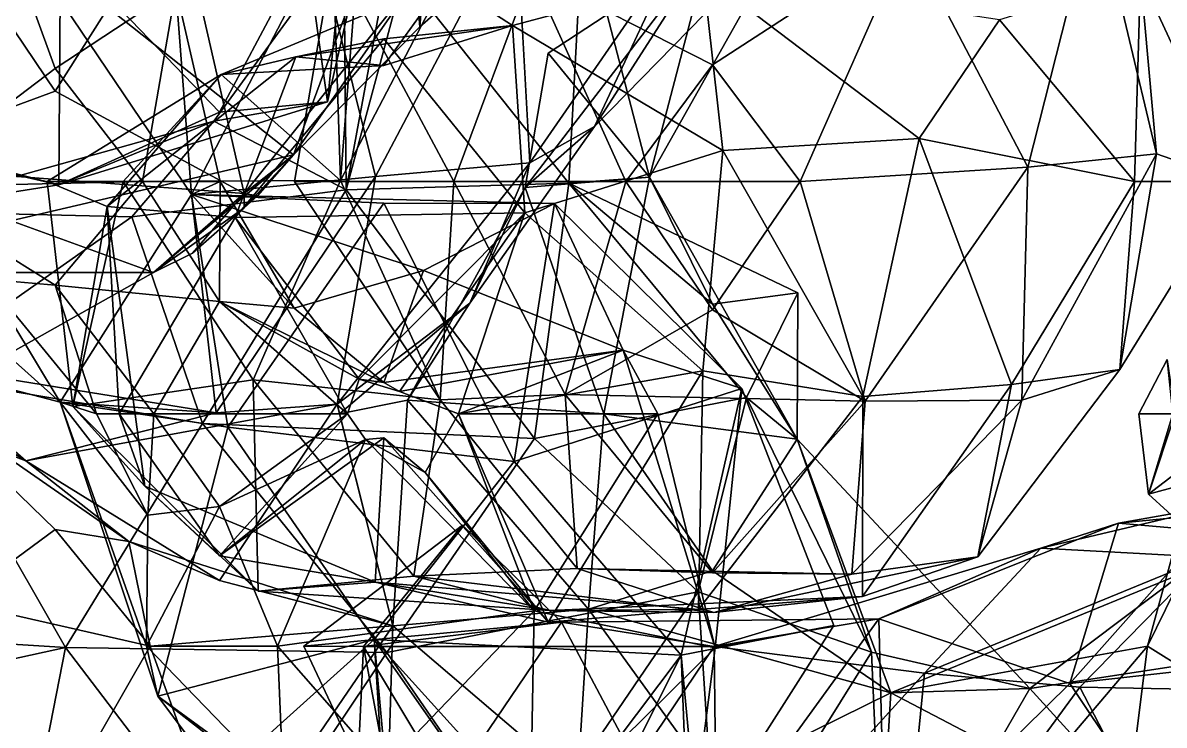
# Model space of a CAD drawing. Extents: x 290034 to 295698, y 4553723 to 4561693.
# Drawn here: x 294037.9 to 294125.4, y 4559275 to 4559328.9 of the extents above; entities that cross this region are included whole.
import ezdxf

# ---------------------------------------------------------------- set-up
doc = ezdxf.new("R2010")
doc.units = 0
doc.layers.add('Au_ppm_Pref_-_0_2', color=7, linetype='CONTINUOUS')

msp = doc.modelspace()

# ---------------------------------------------------------------- linework, layer by layer
at = {"layer": 'Au_ppm_Pref_-_0_2'}
for points in [[(294020, 4559349.446, 1918.684), (294058.648, 4559318.771, 1911.707), (294020, 4559309.761, 1914.295)], [(294020, 4559349.446, 1918.684), (294070, 4559349.446, 1915.153), (294058.648, 4559318.771, 1911.707)], [(294058.648, 4559318.771, 1911.707), (294070, 4559349.446, 1915.153), (294068.331, 4559328.586, 1912.382)], [(294068.331, 4559328.586, 1912.382), (294070, 4559349.446, 1915.153), (294070, 4559330.045, 1912.466)], [(294030.155, 4559338.804, 1909.063), (294025.124, 4559318.023, 1910.773), (294040.375, 4559323.655, 1908.83)], [(294049.711, 4559338.364, 1907.377), (294030.155, 4559338.804, 1909.063), (294040.375, 4559323.655, 1908.83)], [(294049.711, 4559338.364, 1907.377), (294040.375, 4559323.655, 1908.83), (294054.878, 4559315.813, 1911.193)], [(294054.878, 4559315.813, 1911.193), (294068.03, 4559332.217, 1911.217), (294049.711, 4559338.364, 1907.377)], [(294114.957, 4559317.821, 1870.673), (294105.749, 4559335.403, 1872.35), (294120.153, 4559338.396, 1865.475)], [(294114.957, 4559317.821, 1870.673), (294120.153, 4559338.396, 1865.475), (294124.804, 4559318.851, 1864.359)], [(294124.804, 4559318.851, 1864.359), (294120.153, 4559338.396, 1865.475), (294123.578, 4559332.467, 1859.829)], [(294064.928, 4559317.1, 1823.338), (294060.621, 4559334.552, 1826.978), (294075.699, 4559337.506, 1822.264)], [(294076.772, 4559318.16, 1816.712), (294064.928, 4559317.1, 1823.338), (294075.699, 4559337.506, 1822.264)], [(294076.772, 4559318.16, 1816.712), (294075.699, 4559337.506, 1822.264), (294088.083, 4559334.552, 1816.683)], [(294065.995, 4559333.916, 1793.908), (294079.77, 4559316.596, 1793.474), (294080.83, 4559336.696, 1797.648)], [(294080.83, 4559336.696, 1797.648), (294079.77, 4559316.596, 1793.474), (294085.935, 4559317.049, 1799.615)], [(294080.83, 4559336.696, 1797.648), (294085.935, 4559317.049, 1799.615), (294095.781, 4559334.552, 1799.615)], [(294040.783, 4559334.724, 1770.382), (294016.335, 4559335.645, 1770.829), (294027.775, 4559319.823, 1770.948)], [(294105.749, 4559335.403, 1872.35), (294090.771, 4559325.681, 1873.87), (294076.91, 4559332.75, 1872.494)], [(294090.771, 4559325.681, 1873.87), (294105.749, 4559335.403, 1872.35), (294097.489, 4559316.734, 1874.054)], [(294097.489, 4559316.734, 1874.054), (294105.749, 4559335.403, 1872.35), (294114.957, 4559317.821, 1870.673)], [(294040.783, 4559334.724, 1770.382), (294027.775, 4559319.823, 1770.948), (294040.655, 4559316.471, 1775.681)], [(294040.375, 4559325.396, 1838.139), (294028.374, 4559316.283, 1841.39), (294037.072, 4559334.552, 1840.678)], [(294049.632, 4559331.493, 1835.251), (294040.375, 4559325.396, 1838.139), (294037.072, 4559334.552, 1840.678)], [(294050.84, 4559315.736, 1829.697), (294039.128, 4559333.09, 1829.253), (294060.621, 4559334.552, 1826.978)], [(294040.783, 4559334.724, 1770.382), (294040.655, 4559316.471, 1775.681), (294052.974, 4559322.031, 1771.685)], [(294040.783, 4559334.724, 1770.382), (294052.974, 4559322.031, 1771.685), (294059.629, 4559334.552, 1772.721)], [(294050.84, 4559315.736, 1829.697), (294060.621, 4559334.552, 1826.978), (294064.928, 4559317.1, 1823.338)], [(294062.703, 4559316.082, 1789.307), (294062.506, 4559335.052, 1781.721), (294052.535, 4559321.352, 1781.694)], [(294062.506, 4559335.052, 1781.721), (294061.263, 4559322.829, 1775.858), (294052.535, 4559321.352, 1781.694)], [(294061.263, 4559322.829, 1775.858), (294059.629, 4559334.552, 1772.721), (294052.974, 4559322.031, 1771.685)], [(294061.263, 4559322.829, 1775.858), (294063.914, 4559334.552, 1775.858), (294059.629, 4559334.552, 1772.721)], [(294062.506, 4559335.052, 1781.721), (294063.914, 4559334.552, 1775.858), (294061.263, 4559322.829, 1775.858)], [(294061.69, 4559334.033, 1864.847), (294062.265, 4559316.815, 1859.743), (294063.632, 4559334.552, 1859.009)], [(294070.239, 4559332.091, 1854.449), (294063.632, 4559334.552, 1859.009), (294062.265, 4559316.815, 1859.743)], [(294062.703, 4559316.082, 1789.307), (294067.638, 4559334.552, 1787.737), (294062.506, 4559335.052, 1781.721)], [(294062.703, 4559316.082, 1789.307), (294065.995, 4559333.916, 1793.908), (294067.638, 4559334.552, 1787.737)], [(294090.538, 4559334.703, 1805.523), (294076.403, 4559316.263, 1805.184), (294081.72, 4559320.935, 1811.494)], [(294090.538, 4559334.703, 1805.523), (294078.172, 4559326.569, 1802.276), (294076.403, 4559316.263, 1805.184)], [(294076.772, 4559318.16, 1816.712), (294088.083, 4559334.552, 1816.683), (294081.72, 4559320.935, 1811.494)], [(294090.538, 4559334.703, 1805.523), (294085.935, 4559317.049, 1799.615), (294078.172, 4559326.569, 1802.276)], [(294090.538, 4559334.703, 1805.523), (294081.72, 4559320.935, 1811.494), (294095.028, 4559334.552, 1811.494)], [(294081.72, 4559320.935, 1811.494), (294088.083, 4559334.552, 1816.683), (294095.028, 4559334.552, 1811.494)], [(294090.538, 4559334.703, 1805.523), (294095.781, 4559334.552, 1799.615), (294085.935, 4559317.049, 1799.615)], [(294070.939, 4559316.734, 1870.353), (294058.723, 4559316.734, 1864.948), (294061.69, 4559334.033, 1864.847)], [(294061.69, 4559334.033, 1864.847), (294058.723, 4559316.734, 1864.948), (294062.265, 4559316.815, 1859.743)], [(294076.91, 4559332.75, 1872.494), (294070.939, 4559316.734, 1870.353), (294061.69, 4559334.033, 1864.847)], [(294062.703, 4559316.082, 1789.307), (294079.77, 4559316.596, 1793.474), (294065.995, 4559333.916, 1793.908)], [(294049.632, 4559331.493, 1835.251), (294039.128, 4559333.09, 1829.253), (294050.84, 4559315.736, 1829.697)], [(294070.239, 4559332.091, 1854.449), (294075.437, 4559328.676, 1847.799), (294090.054, 4559332.593, 1854.512)], [(294070.939, 4559316.734, 1870.353), (294076.91, 4559332.75, 1872.494), (294084.143, 4559316.734, 1874.012)], [(294075.437, 4559328.676, 1847.799), (294091.561, 4559319.105, 1846.59), (294090.054, 4559332.593, 1854.512)], [(294090.771, 4559325.681, 1873.87), (294084.143, 4559316.734, 1874.012), (294076.91, 4559332.75, 1872.494)], [(294091.561, 4559319.105, 1846.59), (294106.63, 4559320.013, 1851.919), (294090.054, 4559332.593, 1854.512)], [(294090.054, 4559332.593, 1854.512), (294106.63, 4559320.013, 1851.919), (294112.779, 4559329.11, 1854.436)], [(294123.578, 4559332.467, 1859.829), (294112.779, 4559329.11, 1854.436), (294123.123, 4559316.734, 1855.637)], [(294130.882, 4559316.734, 1859.009), (294123.578, 4559332.467, 1859.829), (294123.123, 4559316.734, 1855.637)], [(294124.804, 4559318.851, 1864.359), (294123.578, 4559332.467, 1859.829), (294130.882, 4559316.734, 1859.009)], [(294070.239, 4559332.091, 1854.449), (294062.265, 4559316.815, 1859.743), (294053.097, 4559324.931, 1853.076)], [(294053.097, 4559324.931, 1853.076), (294065.573, 4559325.609, 1850.088), (294070.239, 4559332.091, 1854.449)], [(294068.03, 4559332.217, 1911.217), (294054.878, 4559315.813, 1911.193), (294058.648, 4559318.771, 1911.707)], [(294068.331, 4559328.586, 1912.382), (294068.03, 4559332.217, 1911.217), (294058.648, 4559318.771, 1911.707)], [(294070.239, 4559332.091, 1854.449), (294065.573, 4559325.609, 1850.088), (294075.437, 4559328.676, 1847.799)], [(294070, 4559330.045, 1912.466), (294068.03, 4559332.217, 1911.217), (294068.331, 4559328.586, 1912.382)], [(294047.066, 4559316.734, 1838.406), (294040.375, 4559325.396, 1838.139), (294049.632, 4559331.493, 1835.251)], [(294053.038, 4559316.734, 1835.251), (294047.066, 4559316.734, 1838.406), (294049.632, 4559331.493, 1835.251)], [(294053.038, 4559316.734, 1835.251), (294049.632, 4559331.493, 1835.251), (294050.84, 4559315.736, 1829.697)], [(294112.779, 4559329.11, 1854.436), (294106.63, 4559320.013, 1851.919), (294123.123, 4559316.734, 1855.637)], [(294065.573, 4559325.609, 1850.088), (294058.827, 4559326.274, 1847.13), (294075.437, 4559328.676, 1847.799)], [(294075.437, 4559328.676, 1847.799), (294058.827, 4559326.274, 1847.13), (294065.573, 4559327.654, 1843.49)], [(294076.396, 4559314.323, 1842.832), (294075.437, 4559328.676, 1847.799), (294065.573, 4559327.654, 1843.49)], [(294076.396, 4559314.323, 1842.832), (294091.561, 4559319.105, 1846.59), (294075.437, 4559328.676, 1847.799)], [(294076.396, 4559314.323, 1842.832), (294065.573, 4559327.654, 1843.49), (294054.179, 4559313.958, 1842.684)], [(294058.827, 4559326.274, 1847.13), (294054.179, 4559313.958, 1842.684), (294065.573, 4559327.654, 1843.49)], [(294076.403, 4559316.263, 1805.184), (294078.172, 4559326.569, 1802.276), (294085.935, 4559317.049, 1799.615)], [(294044.381, 4559314.816, 1847.59), (294058.827, 4559326.274, 1847.13), (294053.097, 4559324.931, 1853.076)], [(294058.827, 4559326.274, 1847.13), (294044.381, 4559314.816, 1847.59), (294054.179, 4559313.958, 1842.684)], [(294065.573, 4559325.609, 1850.088), (294053.097, 4559324.931, 1853.076), (294058.827, 4559326.274, 1847.13)], [(294097.489, 4559316.734, 1874.054), (294084.143, 4559316.734, 1874.012), (294090.771, 4559325.681, 1873.87)], [(294047.066, 4559316.734, 1838.406), (294028.374, 4559316.283, 1841.39), (294040.375, 4559325.396, 1838.139)], [(294045.59, 4559316.734, 1856.55), (294039.781, 4559316.734, 1853.069), (294053.097, 4559324.931, 1853.076)], [(294044.381, 4559314.816, 1847.59), (294053.097, 4559324.931, 1853.076), (294039.781, 4559316.734, 1853.069)], [(294053.097, 4559324.931, 1853.076), (294062.265, 4559316.815, 1859.743), (294045.59, 4559316.734, 1856.55)], [(294054.878, 4559315.813, 1911.193), (294040.375, 4559323.655, 1908.83), (294025.124, 4559318.023, 1910.773)], [(294052.535, 4559321.352, 1781.694), (294061.263, 4559322.829, 1775.858), (294040.655, 4559316.471, 1775.681)], [(294061.263, 4559322.829, 1775.858), (294052.974, 4559322.031, 1771.685), (294040.655, 4559316.471, 1775.681)], [(294027.89, 4559314.449, 1781.663), (294040.655, 4559316.471, 1775.681), (294017.018, 4559321.946, 1776.727)], [(294017.018, 4559321.946, 1776.727), (294040.655, 4559316.471, 1775.681), (294027.775, 4559319.823, 1770.948)], [(294046.266, 4559314.007, 1785.984), (294052.535, 4559321.352, 1781.694), (294027.89, 4559314.449, 1781.663)], [(294052.535, 4559321.352, 1781.694), (294040.655, 4559316.471, 1775.681), (294027.89, 4559314.449, 1781.663)], [(294062.703, 4559316.082, 1789.307), (294052.535, 4559321.352, 1781.694), (294046.266, 4559314.007, 1785.984)], [(294076.772, 4559318.16, 1816.712), (294081.72, 4559320.935, 1811.494), (294072.177, 4559307.394, 1811.494)], [(294072.177, 4559307.394, 1811.494), (294081.72, 4559320.935, 1811.494), (294076.403, 4559316.263, 1805.184)], [(294106.63, 4559320.013, 1851.919), (294091.561, 4559319.105, 1846.59), (294102.31, 4559300.251, 1847.356)], [(294102.31, 4559300.251, 1847.356), (294113.703, 4559301.159, 1853.685), (294106.63, 4559320.013, 1851.919)], [(294123.123, 4559316.734, 1855.637), (294106.63, 4559320.013, 1851.919), (294113.703, 4559301.159, 1853.685)], [(294020, 4559309.761, 1914.295), (294058.648, 4559318.771, 1911.707), (294047.919, 4559309.761, 1911.705)], [(294047.919, 4559309.761, 1911.705), (294058.648, 4559318.771, 1911.707), (294054.877, 4559314.715, 1911.608)], [(294054.877, 4559314.715, 1911.608), (294058.648, 4559318.771, 1911.707), (294055.892, 4559315.631, 1911.615)], [(294058.648, 4559318.771, 1911.707), (294054.878, 4559315.813, 1911.193), (294055.892, 4559315.631, 1911.615)], [(294091.561, 4559319.105, 1846.59), (294076.396, 4559314.323, 1842.832), (294090.033, 4559302.201, 1842.634)], [(294090.033, 4559302.201, 1842.634), (294102.31, 4559300.251, 1847.356), (294091.561, 4559319.105, 1846.59)], [(294124.804, 4559318.851, 1864.359), (294114.491, 4559299.951, 1864.487), (294114.957, 4559317.821, 1870.673)], [(294114.491, 4559299.951, 1864.487), (294124.804, 4559318.851, 1864.359), (294122.005, 4559302.313, 1859.009)], [(294124.804, 4559318.851, 1864.359), (294130.882, 4559316.734, 1859.009), (294122.005, 4559302.313, 1859.009)], [(294036.946, 4559303.551, 1912.204), (294047.919, 4559309.761, 1911.705), (294025.124, 4559318.023, 1910.773)], [(294047.919, 4559309.761, 1911.705), (294054.878, 4559315.813, 1911.193), (294025.124, 4559318.023, 1910.773)], [(294076.772, 4559318.16, 1816.712), (294062.008, 4559299.641, 1816.894), (294064.928, 4559317.1, 1823.338)], [(294076.772, 4559318.16, 1816.712), (294072.177, 4559307.394, 1811.494), (294062.008, 4559299.641, 1816.894)], [(294114.957, 4559317.821, 1870.673), (294102.471, 4559299.871, 1870.601), (294097.489, 4559316.734, 1874.054)], [(294102.471, 4559299.871, 1870.601), (294114.957, 4559317.821, 1870.673), (294114.491, 4559299.951, 1864.487)], [(294047.066, 4559316.734, 1838.406), (294040.375, 4559308.788, 1837.9), (294028.374, 4559316.283, 1841.39)], [(294045.59, 4559316.734, 1856.55), (294041.74, 4559299.477, 1852.79), (294039.781, 4559316.734, 1853.069)], [(294044.381, 4559314.816, 1847.59), (294039.781, 4559316.734, 1853.069), (294041.74, 4559299.477, 1852.79)], [(294052.974, 4559307.514, 1838.117), (294040.375, 4559308.788, 1837.9), (294047.066, 4559316.734, 1838.406)], [(294045.59, 4559316.734, 1856.55), (294055.569, 4559301.528, 1858.585), (294041.74, 4559299.477, 1852.79)], [(294045.59, 4559316.734, 1856.55), (294062.265, 4559316.815, 1859.743), (294055.569, 4559301.528, 1858.585)], [(294053.038, 4559316.734, 1835.251), (294052.974, 4559307.514, 1838.117), (294047.066, 4559316.734, 1838.406)], [(294052.734, 4559298.999, 1823.28), (294050.84, 4559315.736, 1829.697), (294064.928, 4559317.1, 1823.338)], [(294058.695, 4559307.006, 1835.251), (294053.038, 4559316.734, 1835.251), (294050.84, 4559315.736, 1829.697)], [(294052.734, 4559298.999, 1823.28), (294064.928, 4559317.1, 1823.338), (294062.008, 4559299.641, 1816.894)], [(294053.038, 4559316.734, 1835.251), (294058.695, 4559307.006, 1835.251), (294052.974, 4559307.514, 1838.117)], [(294055.569, 4559301.528, 1858.585), (294062.265, 4559316.815, 1859.743), (294069.91, 4559299.972, 1864.428)], [(294058.723, 4559316.734, 1864.948), (294069.91, 4559299.972, 1864.428), (294062.265, 4559316.815, 1859.743)], [(294070.939, 4559316.734, 1870.353), (294069.91, 4559299.972, 1864.428), (294058.723, 4559316.734, 1864.948)], [(294070.939, 4559316.734, 1870.353), (294079.481, 4559300.382, 1870.443), (294069.91, 4559299.972, 1864.428)], [(294070.939, 4559316.734, 1870.353), (294084.143, 4559316.734, 1874.012), (294079.481, 4559300.382, 1870.443)], [(294082.433, 4559298.916, 1801.624), (294076.403, 4559316.263, 1805.184), (294085.935, 4559317.049, 1799.615)], [(294079.481, 4559300.382, 1870.443), (294084.143, 4559316.734, 1874.012), (294090.771, 4559306.898, 1874.166)], [(294085.935, 4559317.049, 1799.615), (294079.77, 4559316.596, 1793.474), (294090.771, 4559307.321, 1796.478)], [(294082.433, 4559298.916, 1801.624), (294085.935, 4559317.049, 1799.615), (294097.278, 4559296.966, 1798.637)], [(294090.771, 4559306.898, 1874.166), (294084.143, 4559316.734, 1874.012), (294097.489, 4559316.734, 1874.054)], [(294097.278, 4559296.966, 1798.637), (294085.935, 4559317.049, 1799.615), (294090.771, 4559307.321, 1796.478)], [(294102.471, 4559299.871, 1870.601), (294090.771, 4559306.898, 1874.166), (294097.489, 4559316.734, 1874.054)], [(294122.005, 4559302.313, 1859.009), (294123.123, 4559316.734, 1855.637), (294113.703, 4559301.159, 1853.685)], [(294122.005, 4559302.313, 1859.009), (294130.882, 4559316.734, 1859.009), (294123.123, 4559316.734, 1855.637)], [(294040.375, 4559308.788, 1837.9), (294035.078, 4559309.244, 1835.251), (294028.374, 4559316.283, 1841.39)], [(294062.703, 4559316.082, 1789.307), (294046.266, 4559314.007, 1785.984), (294051.683, 4559298.172, 1788.135)], [(294062.703, 4559316.082, 1789.307), (294051.683, 4559298.172, 1788.135), (294077.137, 4559297.007, 1788.861)], [(294062.703, 4559316.082, 1789.307), (294077.137, 4559297.007, 1788.861), (294079.77, 4559316.596, 1793.474)], [(294072.177, 4559307.394, 1811.494), (294076.403, 4559316.263, 1805.184), (294067.383, 4559299.954, 1805.682)], [(294082.433, 4559298.916, 1801.624), (294067.383, 4559299.954, 1805.682), (294076.403, 4559316.263, 1805.184)], [(294077.137, 4559297.007, 1788.861), (294093.393, 4559300.161, 1791.918), (294079.77, 4559316.596, 1793.474)], [(294090.771, 4559307.321, 1796.478), (294079.77, 4559316.596, 1793.474), (294097.32, 4559308.177, 1793.676)], [(294097.32, 4559308.177, 1793.676), (294079.77, 4559316.596, 1793.474), (294093.393, 4559300.161, 1791.918)], [(294052.734, 4559298.999, 1823.28), (294040.761, 4559299.802, 1829.581), (294050.84, 4559315.736, 1829.697)], [(294053.618, 4559297.888, 1823.486), (294050.84, 4559315.736, 1829.697), (294040.761, 4559299.802, 1829.581)], [(294054.878, 4559315.813, 1911.193), (294047.919, 4559309.761, 1911.705), (294050.906, 4559311.227, 1911.59)], [(294053.618, 4559297.888, 1823.486), (294065.573, 4559315.062, 1823.93), (294050.84, 4559315.736, 1829.697)], [(294068.629, 4559309.89, 1834.411), (294058.695, 4559307.006, 1835.251), (294050.84, 4559315.736, 1829.697)], [(294068.629, 4559309.89, 1834.411), (294050.84, 4559315.736, 1829.697), (294078.661, 4559315.03, 1829.491)], [(294050.84, 4559315.736, 1829.697), (294065.573, 4559315.062, 1823.93), (294078.661, 4559315.03, 1829.491)], [(294050.906, 4559311.227, 1911.59), (294054.877, 4559314.715, 1911.608), (294054.878, 4559315.813, 1911.193)], [(294053.618, 4559297.888, 1823.486), (294075.568, 4559295.252, 1825.822), (294065.573, 4559315.062, 1823.93)], [(294054.878, 4559315.813, 1911.193), (294054.877, 4559314.715, 1911.608), (294055.892, 4559315.631, 1911.615)], [(294078.661, 4559315.03, 1829.491), (294065.573, 4559315.062, 1823.93), (294075.568, 4559295.252, 1825.822)], [(294068.629, 4559309.89, 1834.411), (294078.661, 4559315.03, 1829.491), (294083.937, 4559303.785, 1836.078)], [(294078.661, 4559315.03, 1829.491), (294075.568, 4559295.252, 1825.822), (294093.029, 4559300.85, 1829.201)], [(294093.029, 4559300.85, 1829.201), (294083.937, 4559303.785, 1836.078), (294078.661, 4559315.03, 1829.491)], [(294029.144, 4559301.973, 1788.226), (294046.266, 4559314.007, 1785.984), (294027.89, 4559314.449, 1781.663)], [(294047.25, 4559293.37, 1848.079), (294044.381, 4559314.816, 1847.59), (294041.74, 4559299.477, 1852.79)], [(294054.179, 4559313.958, 1842.684), (294044.381, 4559314.816, 1847.59), (294045.277, 4559298.916, 1843.502)], [(294045.277, 4559298.916, 1843.502), (294044.381, 4559314.816, 1847.59), (294047.25, 4559293.37, 1848.079)], [(294047.919, 4559309.761, 1911.705), (294054.877, 4559314.715, 1911.608), (294050.906, 4559311.227, 1911.59)], [(294076.396, 4559314.323, 1842.832), (294054.179, 4559313.958, 1842.684), (294063.7, 4559301.565, 1841.191)], [(294076.396, 4559314.323, 1842.832), (294063.7, 4559301.565, 1841.191), (294066.772, 4559300.612, 1841.191)], [(294076.396, 4559314.323, 1842.832), (294066.772, 4559300.612, 1841.191), (294071.299, 4559298.916, 1841.191)], [(294076.396, 4559314.323, 1842.832), (294071.299, 4559298.916, 1841.191), (294090.033, 4559302.201, 1842.634)], [(294025.503, 4559313.453, 1829.358), (294035.078, 4559309.244, 1835.251), (294040.761, 4559299.802, 1829.581)], [(294040.761, 4559299.802, 1829.581), (294029.641, 4559302.707, 1822.988), (294025.503, 4559313.453, 1829.358)], [(294029.144, 4559301.973, 1788.226), (294051.683, 4559298.172, 1788.135), (294046.266, 4559314.007, 1785.984)], [(294062.792, 4559298.916, 1841.191), (294054.179, 4559313.958, 1842.684), (294045.277, 4559298.916, 1843.502)], [(294062.792, 4559298.916, 1841.191), (294063.7, 4559301.565, 1841.191), (294054.179, 4559313.958, 1842.684)], [(294047.919, 4559309.761, 1911.705), (294036.946, 4559303.551, 1912.204), (294020, 4559309.761, 1914.295)], [(294065.573, 4559301.317, 1840.39), (294058.695, 4559307.006, 1835.251), (294068.629, 4559309.89, 1834.411)], [(294083.937, 4559303.785, 1836.078), (294065.573, 4559301.317, 1840.39), (294068.629, 4559309.89, 1834.411)], [(294040.375, 4559308.788, 1837.9), (294043.554, 4559298.916, 1835.251), (294035.078, 4559309.244, 1835.251)], [(294035.078, 4559309.244, 1835.251), (294043.554, 4559298.916, 1835.251), (294040.761, 4559299.802, 1829.581)], [(294052.974, 4559307.514, 1838.117), (294047.953, 4559298.916, 1837.618), (294040.375, 4559308.788, 1837.9)], [(294040.375, 4559308.788, 1837.9), (294047.953, 4559298.916, 1837.618), (294043.554, 4559298.916, 1835.251)], [(294097.32, 4559308.177, 1793.676), (294097.278, 4559296.966, 1798.637), (294090.771, 4559307.321, 1796.478)], [(294097.32, 4559308.177, 1793.676), (294093.393, 4559300.161, 1791.918), (294097.278, 4559296.966, 1798.637)], [(294062.792, 4559298.916, 1841.191), (294047.953, 4559298.916, 1837.618), (294052.974, 4559307.514, 1838.117)], [(294065.573, 4559301.317, 1840.39), (294063.7, 4559301.565, 1841.191), (294052.974, 4559307.514, 1838.117)], [(294065.573, 4559301.317, 1840.39), (294052.974, 4559307.514, 1838.117), (294058.695, 4559307.006, 1835.251)], [(294062.792, 4559298.916, 1841.191), (294052.974, 4559307.514, 1838.117), (294063.7, 4559301.565, 1841.191)], [(294062.008, 4559299.641, 1816.894), (294072.177, 4559307.394, 1811.494), (294062.181, 4559298.916, 1811.494)], [(294062.181, 4559298.916, 1811.494), (294072.177, 4559307.394, 1811.494), (294067.383, 4559299.954, 1805.682)], [(294079.481, 4559300.382, 1870.443), (294090.771, 4559306.898, 1874.166), (294102.471, 4559299.871, 1870.601)], [(294029.493, 4559300.593, 1811.093), (294016.194, 4559303.587, 1816.356), (294038.126, 4559295.31, 1817.408)], [(294029.641, 4559302.707, 1822.988), (294038.126, 4559295.31, 1817.408), (294016.194, 4559303.587, 1816.356)], [(294083.937, 4559303.785, 1836.078), (294066.772, 4559300.612, 1841.191), (294065.573, 4559301.317, 1840.39)], [(294083.937, 4559303.785, 1836.078), (294071.299, 4559298.916, 1841.191), (294066.772, 4559300.612, 1841.191)], [(294083.937, 4559303.785, 1836.078), (294086.578, 4559298.916, 1839.214), (294071.299, 4559298.916, 1841.191)], [(294086.578, 4559298.916, 1839.214), (294083.937, 4559303.785, 1836.078), (294090.968, 4559280.972, 1836.117)], [(294083.937, 4559303.785, 1836.078), (294093.029, 4559300.85, 1829.201), (294090.968, 4559280.972, 1836.117)], [(294052.734, 4559298.999, 1823.28), (294029.641, 4559302.707, 1822.988), (294040.761, 4559299.802, 1829.581)], [(294052.734, 4559298.999, 1823.28), (294038.126, 4559295.31, 1817.408), (294029.641, 4559302.707, 1822.988)], [(294123.455, 4559298.916, 1823.373), (294125.625, 4559303.079, 1823.373), (294126.232, 4559298.916, 1824.474)], [(294123.455, 4559298.916, 1823.373), (294126.068, 4559298.916, 1822.194), (294125.625, 4559303.079, 1823.373)], [(294041.164, 4559280.987, 1786.45), (294029.144, 4559301.973, 1788.226), (294016.144, 4559282.555, 1787.286)], [(294051.683, 4559298.172, 1788.135), (294029.144, 4559301.973, 1788.226), (294041.164, 4559280.987, 1786.45)], [(294071.299, 4559298.916, 1841.191), (294078.172, 4559282.944, 1841.806), (294090.033, 4559302.201, 1842.634)], [(294090.033, 4559302.201, 1842.634), (294078.172, 4559282.944, 1841.806), (294089.714, 4559283.902, 1847.566)], [(294090.033, 4559302.201, 1842.634), (294089.714, 4559283.902, 1847.566), (294102.31, 4559300.251, 1847.356)], [(294114.491, 4559299.951, 1864.487), (294122.005, 4559302.313, 1859.009), (294111.125, 4559287.949, 1859.009)], [(294111.125, 4559287.949, 1859.009), (294122.005, 4559302.313, 1859.009), (294113.703, 4559301.159, 1853.685)], [(294055.569, 4559301.528, 1858.585), (294055.946, 4559285.301, 1853.069), (294041.74, 4559299.477, 1852.79)], [(294055.569, 4559301.528, 1858.585), (294069.91, 4559299.972, 1864.428), (294067.887, 4559286.459, 1858.312)], [(294055.569, 4559301.528, 1858.585), (294067.887, 4559286.459, 1858.312), (294055.946, 4559285.301, 1853.069)], [(294066.772, 4559300.612, 1841.191), (294063.7, 4559301.565, 1841.191), (294065.573, 4559301.317, 1840.39)], [(294102.31, 4559300.251, 1847.356), (294102.271, 4559284.916, 1853.824), (294113.703, 4559301.159, 1853.685)], [(294111.125, 4559287.949, 1859.009), (294113.703, 4559301.159, 1853.685), (294102.271, 4559284.916, 1853.824)], [(294029.493, 4559300.593, 1811.093), (294038.126, 4559295.31, 1817.408), (294046.041, 4559289.112, 1811.494)], [(294029.493, 4559300.593, 1811.093), (294040.375, 4559290.05, 1808.51), (294032.828, 4559284.46, 1804.612)], [(294029.493, 4559300.593, 1811.093), (294046.041, 4559289.112, 1811.494), (294040.375, 4559290.05, 1808.51)], [(294079.481, 4559300.382, 1870.443), (294080.394, 4559287.05, 1864.011), (294069.91, 4559299.972, 1864.428)], [(294088.373, 4559280.417, 1823.62), (294093.029, 4559300.85, 1829.201), (294075.568, 4559295.252, 1825.822)], [(294093.393, 4559300.161, 1791.918), (294077.137, 4559297.007, 1788.861), (294089.683, 4559285.26, 1789.637)], [(294079.481, 4559300.382, 1870.443), (294090.771, 4559286.724, 1869.012), (294080.394, 4559287.05, 1864.011)], [(294079.481, 4559300.382, 1870.443), (294102.471, 4559299.871, 1870.601), (294090.771, 4559286.724, 1869.012)], [(294100.08, 4559282.672, 1830.044), (294093.029, 4559300.85, 1829.201), (294088.373, 4559280.417, 1823.62)], [(294102.957, 4559280.624, 1793.78), (294093.393, 4559300.161, 1791.918), (294089.683, 4559285.26, 1789.637)], [(294089.714, 4559283.902, 1847.566), (294102.271, 4559284.916, 1853.824), (294102.31, 4559300.251, 1847.356)], [(294090.968, 4559280.972, 1836.117), (294093.029, 4559300.85, 1829.201), (294100.08, 4559282.672, 1830.044)], [(294093.393, 4559300.161, 1791.918), (294102.957, 4559280.624, 1793.78), (294097.278, 4559296.966, 1798.637)], [(294052.734, 4559298.999, 1823.28), (294062.008, 4559299.641, 1816.894), (294038.126, 4559295.31, 1817.408)], [(294052.974, 4559286.136, 1815.754), (294038.126, 4559295.31, 1817.408), (294062.008, 4559299.641, 1816.894)], [(294053.618, 4559297.888, 1823.486), (294040.761, 4559299.802, 1829.581), (294048.242, 4559277.256, 1829.4)], [(294043.554, 4559298.916, 1835.251), (294047.479, 4559291.145, 1835.251), (294040.761, 4559299.802, 1829.581)], [(294040.761, 4559299.802, 1829.581), (294047.479, 4559291.145, 1835.251), (294047.374, 4559281.098, 1833.851)], [(294048.242, 4559277.256, 1829.4), (294040.761, 4559299.802, 1829.581), (294047.374, 4559281.098, 1833.851)], [(294055.946, 4559285.301, 1853.069), (294047.25, 4559293.37, 1848.079), (294041.74, 4559299.477, 1852.79)], [(294062.008, 4559299.641, 1816.894), (294066.267, 4559282.647, 1812.636), (294052.974, 4559286.136, 1815.754)], [(294062.181, 4559298.916, 1811.494), (294066.267, 4559282.647, 1812.636), (294062.008, 4559299.641, 1816.894)], [(294066.267, 4559282.647, 1812.636), (294062.181, 4559298.916, 1811.494), (294067.383, 4559299.954, 1805.682)], [(294066.267, 4559282.647, 1812.636), (294067.383, 4559299.954, 1805.682), (294081.278, 4559283.937, 1806.863)], [(294067.383, 4559299.954, 1805.682), (294082.433, 4559298.916, 1801.624), (294081.278, 4559283.937, 1806.863)], [(294069.91, 4559299.972, 1864.428), (294080.394, 4559287.05, 1864.011), (294067.887, 4559286.459, 1858.312)], [(294101.459, 4559286.624, 1864.007), (294090.771, 4559286.724, 1869.012), (294102.471, 4559299.871, 1870.601)], [(294114.491, 4559299.951, 1864.487), (294101.459, 4559286.624, 1864.007), (294102.471, 4559299.871, 1870.601)], [(294114.491, 4559299.951, 1864.487), (294111.125, 4559287.949, 1859.009), (294101.459, 4559286.624, 1864.007)], [(294124.117, 4559281.098, 1810.053), (294129.113, 4559299.306, 1811.799), (294130.52, 4559277.114, 1815.186)], [(294126.87, 4559286.727, 1804.479), (294129.113, 4559299.306, 1811.799), (294124.117, 4559281.098, 1810.053)], [(294047.953, 4559298.916, 1837.618), (294047.479, 4559291.145, 1835.251), (294043.554, 4559298.916, 1835.251)], [(294062.792, 4559298.916, 1841.191), (294045.277, 4559298.916, 1843.502), (294052.974, 4559288.029, 1843.501)], [(294045.277, 4559298.916, 1843.502), (294047.25, 4559293.37, 1848.079), (294052.974, 4559288.029, 1843.501)], [(294047.953, 4559298.916, 1837.618), (294052.974, 4559291.812, 1837.619), (294047.479, 4559291.145, 1835.251)], [(294062.792, 4559298.916, 1841.191), (294052.974, 4559291.812, 1837.619), (294047.953, 4559298.916, 1837.618)], [(294062.792, 4559298.916, 1841.191), (294052.974, 4559288.029, 1843.501), (294064.182, 4559296.948, 1841.191)], [(294062.792, 4559298.916, 1841.191), (294064.182, 4559296.948, 1841.191), (294052.974, 4559291.812, 1837.619)], [(294071.299, 4559298.916, 1841.191), (294068.753, 4559294.419, 1841.191), (294078.172, 4559282.944, 1841.806)], [(294071.299, 4559298.916, 1841.191), (294077.115, 4559283.797, 1839.793), (294068.753, 4559294.419, 1841.191)], [(294071.299, 4559298.916, 1841.191), (294086.578, 4559298.916, 1839.214), (294077.115, 4559283.797, 1839.793)], [(294077.115, 4559283.797, 1839.793), (294086.578, 4559298.916, 1839.214), (294090.968, 4559280.972, 1836.117)], [(294081.278, 4559283.937, 1806.863), (294082.433, 4559298.916, 1801.624), (294090.771, 4559286.865, 1801.538)], [(294090.771, 4559286.865, 1801.538), (294082.433, 4559298.916, 1801.624), (294097.278, 4559296.966, 1798.637)], [(294123.455, 4559298.916, 1823.373), (294126.232, 4559298.916, 1824.474), (294124.207, 4559292.747, 1823.373)], [(294123.455, 4559298.916, 1823.373), (294124.207, 4559292.747, 1823.373), (294126.068, 4559298.916, 1822.194)], [(294124.207, 4559292.747, 1823.373), (294126.232, 4559298.916, 1824.474), (294128.569, 4559296.111, 1824.308)], [(294124.207, 4559292.747, 1823.373), (294128.569, 4559288.762, 1819.988), (294126.068, 4559298.916, 1822.194)], [(294051.683, 4559298.172, 1788.135), (294041.164, 4559280.987, 1786.45), (294065.818, 4559280.61, 1788.898)], [(294053.618, 4559297.888, 1823.486), (294048.242, 4559277.256, 1829.4), (294064.827, 4559281.611, 1822.612)], [(294051.683, 4559298.172, 1788.135), (294065.818, 4559280.61, 1788.898), (294077.137, 4559297.007, 1788.861)], [(294053.618, 4559297.888, 1823.486), (294064.827, 4559281.611, 1822.612), (294075.568, 4559295.252, 1825.822)], [(294065.573, 4559297.081, 1841.802), (294064.182, 4559296.948, 1841.191), (294052.974, 4559288.029, 1843.501)], [(294065.573, 4559297.081, 1841.802), (294052.974, 4559288.029, 1843.501), (294064.926, 4559285.997, 1847.454)], [(294057.436, 4559281.098, 1839.087), (294052.974, 4559291.812, 1837.619), (294064.182, 4559296.948, 1841.191)], [(294077.115, 4559283.797, 1839.793), (294057.436, 4559281.098, 1839.087), (294064.182, 4559296.948, 1841.191)], [(294068.753, 4559294.419, 1841.191), (294064.182, 4559296.948, 1841.191), (294065.573, 4559297.081, 1841.802)], [(294077.115, 4559283.797, 1839.793), (294064.182, 4559296.948, 1841.191), (294068.753, 4559294.419, 1841.191)], [(294065.573, 4559297.081, 1841.802), (294064.926, 4559285.997, 1847.454), (294078.172, 4559282.944, 1841.806)], [(294065.573, 4559297.081, 1841.802), (294078.172, 4559282.944, 1841.806), (294068.753, 4559294.419, 1841.191)], [(294065.818, 4559280.61, 1788.898), (294089.683, 4559285.26, 1789.637), (294077.137, 4559297.007, 1788.861)], [(294090.771, 4559286.865, 1801.538), (294097.278, 4559296.966, 1798.637), (294104.439, 4559277.517, 1804.903)], [(294115.094, 4559277.86, 1800.627), (294104.439, 4559277.517, 1804.903), (294097.278, 4559296.966, 1798.637)], [(294115.094, 4559277.86, 1800.627), (294097.278, 4559296.966, 1798.637), (294102.957, 4559280.624, 1793.78)], [(294131.525, 4559294.735, 1823.373), (294124.207, 4559292.747, 1823.373), (294128.569, 4559296.111, 1824.308)], [(294046.041, 4559289.112, 1811.494), (294038.126, 4559295.31, 1817.408), (294052.974, 4559286.136, 1815.754)], [(294075.568, 4559295.252, 1825.822), (294064.827, 4559281.611, 1822.612), (294088.373, 4559280.417, 1823.62)], [(294124.207, 4559292.747, 1823.373), (294131.525, 4559294.735, 1823.373), (294128.569, 4559288.762, 1819.988)], [(294052.974, 4559288.029, 1843.501), (294047.25, 4559293.37, 1848.079), (294064.926, 4559285.997, 1847.454)], [(294064.926, 4559285.997, 1847.454), (294047.25, 4559293.37, 1848.079), (294055.946, 4559285.301, 1853.069)], [(294130.422, 4559292.048, 1765.395), (294140.867, 4559292.364, 1769.378), (294121.905, 4559290.523, 1769.919)], [(294140.867, 4559292.364, 1769.378), (294128.569, 4559289.952, 1772.87), (294121.905, 4559290.523, 1769.919)], [(294047.374, 4559281.098, 1833.851), (294047.479, 4559291.145, 1835.251), (294052.974, 4559291.812, 1837.619)], [(294047.374, 4559281.098, 1833.851), (294052.974, 4559291.812, 1837.619), (294057.436, 4559281.098, 1839.087)], [(294130.422, 4559292.048, 1765.395), (294121.905, 4559290.523, 1769.919), (294115.957, 4559288.598, 1764.051)], [(294115.957, 4559288.598, 1764.051), (294128.687, 4559287.93, 1758.115), (294130.422, 4559292.048, 1765.395)], [(294118.181, 4559278.246, 1775.166), (294103.517, 4559283.198, 1770.592), (294121.905, 4559290.523, 1769.919)], [(294103.517, 4559283.198, 1770.592), (294115.957, 4559288.598, 1764.051), (294121.905, 4559290.523, 1769.919)], [(294118.181, 4559278.246, 1775.166), (294121.905, 4559290.523, 1769.919), (294128.569, 4559289.952, 1772.87)], [(294040.375, 4559290.05, 1808.51), (294047.673, 4559281.098, 1808.054), (294032.828, 4559284.46, 1804.612)], [(294046.041, 4559289.112, 1811.494), (294047.673, 4559281.098, 1808.054), (294040.375, 4559290.05, 1808.51)], [(294079.207, 4559282.941, 1770.797), (294059.452, 4559281.098, 1769.919), (294071.619, 4559290.366, 1769.919)], [(294071.619, 4559290.366, 1769.919), (294059.452, 4559281.098, 1769.919), (294064.016, 4559281.073, 1764.15)], [(294079.207, 4559282.941, 1770.797), (294071.619, 4559290.366, 1769.919), (294064.016, 4559281.073, 1764.15)], [(294141.14, 4559280.783, 1775.803), (294118.181, 4559278.246, 1775.166), (294128.569, 4559289.952, 1772.87)], [(294052.974, 4559286.136, 1815.754), (294066.267, 4559282.647, 1812.636), (294046.041, 4559289.112, 1811.494)], [(294066.267, 4559282.647, 1812.636), (294047.673, 4559281.098, 1808.054), (294046.041, 4559289.112, 1811.494)], [(294111.125, 4559287.949, 1859.009), (294090.866, 4559283.675, 1859.08), (294101.459, 4559286.624, 1864.007)], [(294090.866, 4559283.675, 1859.08), (294111.125, 4559287.949, 1859.009), (294102.271, 4559284.916, 1853.824)], [(294103.517, 4559283.198, 1770.592), (294090.91, 4559281.06, 1763.435), (294115.957, 4559288.598, 1764.051)], [(294115.957, 4559288.598, 1764.051), (294090.91, 4559281.06, 1763.435), (294107.036, 4559279.021, 1758.848)], [(294107.036, 4559279.021, 1758.848), (294128.687, 4559287.93, 1758.115), (294115.957, 4559288.598, 1764.051)], [(294128.687, 4559287.93, 1758.115), (294107.036, 4559279.021, 1758.848), (294118.938, 4559277.963, 1754.545)], [(294140.84, 4559277.536, 1752.804), (294128.687, 4559287.93, 1758.115), (294118.938, 4559277.963, 1754.545)], [(294090.866, 4559283.675, 1859.08), (294067.887, 4559286.459, 1858.312), (294080.394, 4559287.05, 1864.011)], [(294080.394, 4559287.05, 1864.011), (294090.771, 4559286.724, 1869.012), (294101.459, 4559286.624, 1864.007)], [(294080.394, 4559287.05, 1864.011), (294101.459, 4559286.624, 1864.007), (294090.866, 4559283.675, 1859.08)], [(294067.887, 4559286.459, 1858.312), (294078.31, 4559283.832, 1853.088), (294055.946, 4559285.301, 1853.069)], [(294067.887, 4559286.459, 1858.312), (294090.866, 4559283.675, 1859.08), (294078.31, 4559283.832, 1853.088)], [(294104.439, 4559277.517, 1804.903), (294081.278, 4559283.937, 1806.863), (294090.771, 4559286.865, 1801.538)], [(294115.094, 4559277.86, 1800.627), (294126.87, 4559286.727, 1804.479), (294104.439, 4559277.517, 1804.903)], [(294104.439, 4559277.517, 1804.903), (294126.87, 4559286.727, 1804.479), (294124.117, 4559281.098, 1810.053)], [(294126.87, 4559286.727, 1804.479), (294115.094, 4559277.86, 1800.627), (294140.093, 4559281.672, 1799.423)], [(294064.926, 4559285.997, 1847.454), (294055.946, 4559285.301, 1853.069), (294078.31, 4559283.832, 1853.088)], [(294089.714, 4559283.902, 1847.566), (294064.926, 4559285.997, 1847.454), (294078.31, 4559283.832, 1853.088)], [(294064.926, 4559285.997, 1847.454), (294089.714, 4559283.902, 1847.566), (294078.172, 4559282.944, 1841.806)], [(294065.818, 4559280.61, 1788.898), (294076.21, 4559265.471, 1789.392), (294089.683, 4559285.26, 1789.637)], [(294089.683, 4559285.26, 1789.637), (294076.21, 4559265.471, 1789.392), (294091.213, 4559261.799, 1793.441)], [(294102.957, 4559280.624, 1793.78), (294089.683, 4559285.26, 1789.637), (294091.213, 4559261.799, 1793.441)], [(294047.673, 4559281.098, 1808.054), (294037.682, 4559263.648, 1806.218), (294032.828, 4559284.46, 1804.612)], [(294089.714, 4559283.902, 1847.566), (294078.31, 4559283.832, 1853.088), (294102.271, 4559284.916, 1853.824)], [(294078.31, 4559283.832, 1853.088), (294090.866, 4559283.675, 1859.08), (294102.271, 4559284.916, 1853.824)], [(294065.573, 4559271.8, 1838.351), (294057.436, 4559281.098, 1839.087), (294077.115, 4559283.797, 1839.793)], [(294076.8, 4559266.998, 1834.659), (294065.573, 4559271.8, 1838.351), (294077.115, 4559283.797, 1839.793)], [(294066.267, 4559282.647, 1812.636), (294081.278, 4559283.937, 1806.863), (294080.413, 4559270.563, 1812.866)], [(294076.8, 4559266.998, 1834.659), (294077.115, 4559283.797, 1839.793), (294090.968, 4559280.972, 1836.117)], [(294081.278, 4559283.937, 1806.863), (294090.771, 4559270.774, 1808.053), (294080.413, 4559270.563, 1812.866)], [(294090.771, 4559270.774, 1808.053), (294081.278, 4559283.937, 1806.863), (294104.439, 4559277.517, 1804.903)], [(294047.673, 4559281.098, 1808.054), (294066.267, 4559282.647, 1812.636), (294053.741, 4559264.321, 1810.951)], [(294053.741, 4559264.321, 1810.951), (294066.267, 4559282.647, 1812.636), (294065.691, 4559263.5, 1817.304)], [(294079.207, 4559282.941, 1770.797), (294067.043, 4559264.976, 1769.261), (294059.452, 4559281.098, 1769.919)], [(294079.207, 4559282.941, 1770.797), (294064.016, 4559281.073, 1764.15), (294090.91, 4559281.06, 1763.435)], [(294065.691, 4559263.5, 1817.304), (294066.267, 4559282.647, 1812.636), (294080.413, 4559270.563, 1812.866)], [(294067.043, 4559264.976, 1769.261), (294079.207, 4559282.941, 1770.797), (294089.395, 4559263.69, 1772.016)], [(294103.517, 4559283.198, 1770.592), (294089.395, 4559263.69, 1772.016), (294079.207, 4559282.941, 1770.797)], [(294103.517, 4559283.198, 1770.592), (294079.207, 4559282.941, 1770.797), (294090.91, 4559281.06, 1763.435)], [(294088.373, 4559280.417, 1823.62), (294088.966, 4559265.217, 1829.107), (294100.08, 4559282.672, 1830.044)], [(294090.968, 4559280.972, 1836.117), (294100.08, 4559282.672, 1830.044), (294088.966, 4559265.217, 1829.107)], [(294089.395, 4559263.69, 1772.016), (294103.517, 4559283.198, 1770.592), (294104.004, 4559264.272, 1774.462)], [(294104.004, 4559264.272, 1774.462), (294103.517, 4559283.198, 1770.592), (294118.181, 4559278.246, 1775.166)], [(294041.164, 4559280.987, 1786.45), (294016.144, 4559282.555, 1787.286), (294023.06, 4559277.033, 1782.539)], [(294037.197, 4559260.613, 1783.259), (294041.164, 4559280.987, 1786.45), (294023.06, 4559277.033, 1782.539)], [(294054.421, 4559263.605, 1787.004), (294041.164, 4559280.987, 1786.45), (294037.197, 4559260.613, 1783.259)], [(294037.682, 4559263.648, 1806.218), (294047.673, 4559281.098, 1808.054), (294053.741, 4559264.321, 1810.951)], [(294041.164, 4559280.987, 1786.45), (294054.421, 4559263.605, 1787.004), (294065.818, 4559280.61, 1788.898)], [(294057.89, 4559270.232, 1835.251), (294047.374, 4559281.098, 1833.851), (294057.436, 4559281.098, 1839.087)], [(294047.374, 4559281.098, 1833.851), (294057.89, 4559270.232, 1835.251), (294048.242, 4559277.256, 1829.4)], [(294052.974, 4559270.918, 1825.919), (294064.827, 4559281.611, 1822.612), (294048.242, 4559277.256, 1829.4)], [(294064.827, 4559281.611, 1822.612), (294052.974, 4559270.918, 1825.919), (294066.519, 4559262.964, 1829.361)], [(294057.89, 4559270.232, 1835.251), (294057.436, 4559281.098, 1839.087), (294065.573, 4559271.8, 1838.351)], [(294064.016, 4559281.073, 1764.15), (294059.452, 4559281.098, 1769.919), (294067.043, 4559264.976, 1769.261)], [(294067.043, 4559264.976, 1769.261), (294063.174, 4559263.28, 1763.979), (294064.016, 4559281.073, 1764.15)], [(294076.658, 4559259.946, 1763.604), (294064.016, 4559281.073, 1764.15), (294063.174, 4559263.28, 1763.979)], [(294076.658, 4559259.946, 1763.604), (294090.91, 4559281.06, 1763.435), (294064.016, 4559281.073, 1764.15)], [(294064.827, 4559281.611, 1822.612), (294066.519, 4559262.964, 1829.361), (294078.896, 4559261.53, 1823.277)], [(294065.958, 4559263.673, 1817.746), (294064.827, 4559281.611, 1822.612), (294078.896, 4559261.53, 1823.277)], [(294078.172, 4559266.857, 1822.18), (294064.827, 4559281.611, 1822.612), (294065.958, 4559263.673, 1817.746)], [(294088.373, 4559280.417, 1823.62), (294064.827, 4559281.611, 1822.612), (294078.172, 4559266.857, 1822.18)], [(294076.658, 4559259.946, 1763.604), (294091.132, 4559261.494, 1758.986), (294090.91, 4559281.06, 1763.435)], [(294076.8, 4559266.998, 1834.659), (294090.968, 4559280.972, 1836.117), (294088.966, 4559265.217, 1829.107)], [(294107.036, 4559279.021, 1758.848), (294090.91, 4559281.06, 1763.435), (294091.132, 4559261.494, 1758.986)], [(294104.439, 4559277.517, 1804.903), (294124.117, 4559281.098, 1810.053), (294115.97, 4559271.474, 1808.286)], [(294140.093, 4559281.672, 1799.423), (294115.094, 4559277.86, 1800.627), (294128.29, 4559263.356, 1799.519)], [(294124.117, 4559281.098, 1810.053), (294122.898, 4559271.3, 1811.494), (294115.97, 4559271.474, 1808.286)], [(294130.52, 4559277.114, 1815.186), (294122.898, 4559271.3, 1811.494), (294124.117, 4559281.098, 1810.053)], [(294065.818, 4559280.61, 1788.898), (294054.421, 4559263.605, 1787.004), (294076.21, 4559265.471, 1789.392)], [(294078.172, 4559266.857, 1822.18), (294089.987, 4559263.28, 1817.803), (294088.373, 4559280.417, 1823.62)], [(294088.373, 4559280.417, 1823.62), (294078.896, 4559261.53, 1823.277), (294088.966, 4559265.217, 1829.107)], [(294078.896, 4559261.53, 1823.277), (294088.373, 4559280.417, 1823.62), (294089.987, 4559263.28, 1817.803)], [(294102.957, 4559280.624, 1793.78), (294091.213, 4559261.799, 1793.441), (294103.938, 4559258.467, 1798.868)], [(294115.094, 4559277.86, 1800.627), (294102.957, 4559280.624, 1793.78), (294103.938, 4559258.467, 1798.868)], [(294141.14, 4559280.783, 1775.803), (294125.74, 4559266.923, 1778.406), (294118.181, 4559278.246, 1775.166)], [(294107.036, 4559279.021, 1758.848), (294091.132, 4559261.494, 1758.986), (294105.058, 4559259.011, 1754.319)], [(294104.004, 4559264.272, 1774.462), (294118.181, 4559278.246, 1775.166), (294125.74, 4559266.923, 1778.406)], [(294107.036, 4559279.021, 1758.848), (294105.058, 4559259.011, 1754.319), (294118.938, 4559277.963, 1754.545)], [(294104.439, 4559277.517, 1804.903), (294103.561, 4559262.605, 1811.385), (294090.771, 4559270.774, 1808.053)], [(294115.97, 4559271.474, 1808.286), (294103.561, 4559262.605, 1811.385), (294104.439, 4559277.517, 1804.903)], [(294115.094, 4559277.86, 1800.627), (294103.938, 4559258.467, 1798.868), (294128.29, 4559263.356, 1799.519)], [(294105.058, 4559259.011, 1754.319), (294126.195, 4559263.954, 1750.903), (294118.938, 4559277.963, 1754.545)], [(294140.84, 4559277.536, 1752.804), (294118.938, 4559277.963, 1754.545), (294126.195, 4559263.954, 1750.903)], [(294057.89, 4559270.232, 1835.251), (294066.519, 4559262.964, 1829.361), (294048.242, 4559277.256, 1829.4)], [(294052.974, 4559270.918, 1825.919), (294048.242, 4559277.256, 1829.4), (294066.519, 4559262.964, 1829.361)], [(294133.957, 4559263.28, 1814.034), (294121.919, 4559263.28, 1814.629), (294130.52, 4559277.114, 1815.186)], [(294130.52, 4559277.114, 1815.186), (294121.919, 4559263.28, 1814.629), (294122.898, 4559271.3, 1811.494)]]:
    msp.add_3dface(points, dxfattribs=at)

doc.saveas('drawing.dxf')
